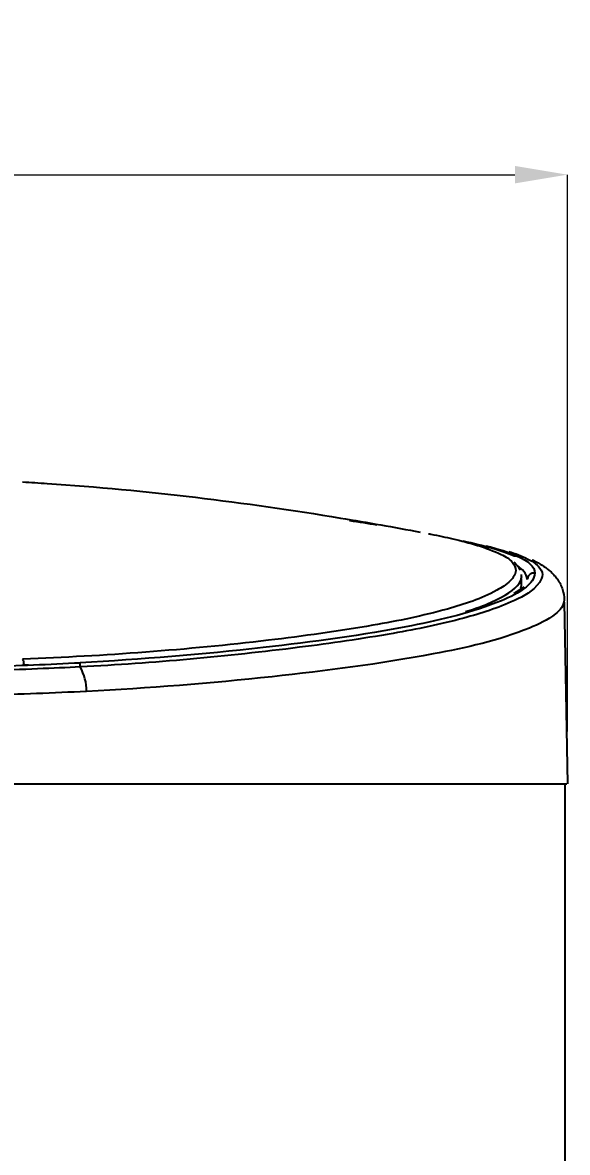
# Model space of a CAD drawing. Extents: x 1007 to 1797, y 752 to 1331.
# Drawn here: x 1203.3 to 1244.8, y 1013.4 to 1099.4 of the extents above; entities that cross this region are included whole.
import ezdxf

# ---------------------------------------------------------------- set-up
doc = ezdxf.new("R2010")
doc.units = 0
doc.header["$LTSCALE"] = 0.5
doc.header["$MEASUREMENT"] = 0
doc.layers.get('0').update_dxf_attribs({"linetype": 'CONTINUOUS'})
doc.layers.get('DEFPOINTS').update_dxf_attribs({"linetype": 'CONTINUOUS'})
doc.layers.add('Make2D$_U+53EF_U+89C1_U+7EBF$_U+6B63_U+5207_U+7EBF', color=7, linetype='CONTINUOUS')
doc.styles.add('Daelim Dimension', font='NanumGothic.ttf')
doc.dimstyles.new('DEFAULT', dxfattribs={"dimscale": 2, "dimtxt": 2, "dimasz": 2, "dimexe": 0, "dimexo": 2, "dimgap": 1, "dimtad": 1, "dimdec": 1, "dimzin": 9, "dimdsep": 46, "dimtxsty": 'Daelim Dimension', "dimcen": 0.5, "dimclrd": 252, "dimclre": 252, "dimclrt": 3, "dimadec": 1, "dimazin": 0, "dimtfac": 1, "dimtdec": 1, "dimtix": 1, "dimtmove": 0, "dimatfit": 3, "dimfxl": 0, "dimtolj": 1, "dimtzin": 1, "dimlwd": 9, "dimlwe": 9, "dimarcsym": 0})

# ---------------------------------------------------------------- blocks, each defined once
blk = doc.blocks.new('*D1')
at = {"color": 5, "lineweight": 9, "ltscale": 0.5}
for p, q in [((1142.845, 1045.439), (1142.845, 1087.857)), ((1146.845, 1087.857), (1240.843, 1087.857)), ((1244.843, 1045.438), (1244.843, 1087.857))]:
    blk.add_line(p, q, dxfattribs=at)
at = {"color": 5, "ltscale": 0.5}
for points in [[(1146.845, 1088.524), (1146.845, 1087.19), (1142.845, 1087.857)], [(1240.843, 1088.524), (1240.843, 1087.19), (1244.843, 1087.857)]]:
    blk.add_solid(points, dxfattribs=at)
at = {"layer": 'DEFPOINTS', "color": 0, "ltscale": 0.5}
for p in [(1244.843, 1087.857), (1142.845, 1041.439), (1244.843, 1041.438)]:
    blk.add_point(p, dxfattribs=at)
at = {"color": 7, "ltscale": 0.5, "insert": (1193.844, 1094.194), "char_height": 8, "attachment_point": 5, "style": 'Daelim Dimension'}
blk.add_mtext('\\A1;102', dxfattribs=at)

msp = doc.modelspace()

# ---------------------------------------------------------------- linework, layer by layer
at = {"layer": 'Make2D$_U+53EF_U+89C1_U+7EBF$_U+6B63_U+5207_U+7EBF', "lineweight": 25}
for p, q in [((1241.334, 1057.209), (1241.334, 1057.191)), ((1241.33, 1057.052), (1241.315, 1056.48)), ((1244.601, 1055.298), (1244.843, 1041.438)), ((1142.845, 1041.439), (1244.598, 1041.439)), ((1244.644, 1041.437), (1244.644, 849.937))]:
    msp.add_line(p, q, dxfattribs=at)
for points in [[(1203.332, 1064.445), (1203.957, 1064.412), (1204.579, 1064.375), (1205.199, 1064.335)], [(1205.199, 1064.335), (1208.978, 1064.084), (1212.749, 1063.731), (1216.509, 1063.277)], [(1216.509, 1063.277), (1220.204, 1062.83), (1223.889, 1062.303), (1227.561, 1061.696)], [(1227.561, 1061.696), (1229.624, 1061.355), (1231.635, 1060.998), (1233.621, 1060.628)], [(1228.25, 1061.504), (1228.968, 1061.398), (1229.66, 1061.293), (1230.328, 1061.188)], [(1234.271, 1060.503), (1234.325, 1060.492), (1234.379, 1060.482), (1234.432, 1060.471)], [(1234.432, 1060.471), (1235.031, 1060.353), (1235.589, 1060.234), (1236.109, 1060.113)], [(1236.878, 1059.953), (1237.698, 1059.777), (1238.425, 1059.599), (1239.061, 1059.414)], [(1239.061, 1059.414), (1239.742, 1059.217), (1240.319, 1059.013), (1240.78, 1058.807)], [(1240.38, 1059.149), (1240.869, 1059.001), (1241.361, 1058.801), (1241.82, 1058.573)], [(1240.78, 1058.807), (1240.848, 1058.825), (1240.915, 1058.827), (1240.975, 1058.818)], [(1240.769, 1058.34), (1240.856, 1058.265), (1240.933, 1058.187), (1240.999, 1058.106)], [(1240.999, 1058.106), (1241.005, 1058.099), (1241.011, 1058.092), (1241.017, 1058.084)], [(1241.783, 1057.021), (1241.718, 1057.47), (1241.425, 1057.852), (1241.009, 1058.032)], [(1241.017, 1058.084), (1241.106, 1057.973), (1241.179, 1057.852), (1241.232, 1057.724)], [(1243.053, 1058.01), (1243.237, 1057.887), (1243.419, 1057.748), (1243.593, 1057.587)], [(1241.158, 1056.712), (1241.268, 1056.876), (1241.327, 1057.035), (1241.335, 1057.19)], [(1241.322, 1057.39), (1241.33, 1057.33), (1241.333, 1057.27), (1241.331, 1057.209)], [(1242.365, 1057.498), (1242.338, 1057.044), (1242.032, 1056.714), (1241.694, 1056.438)], [(1241.79, 1057.088), (1241.786, 1057.066), (1241.784, 1057.044), (1241.783, 1057.021)], [(1242.365, 1057.498), (1242.093, 1057.543), (1241.836, 1057.36), (1241.79, 1057.088)], [(1243.593, 1057.587), (1243.687, 1057.5), (1243.779, 1057.406), (1243.868, 1057.304)], [(1243.868, 1057.304), (1243.942, 1057.218), (1244.014, 1057.126), (1244.082, 1057.028)], [(1240.782, 1055.96), (1241.086, 1056.134), (1241.339, 1056.307), (1241.542, 1056.478)], [(1241.284, 1056.279), (1241.303, 1056.347), (1241.314, 1056.414), (1241.315, 1056.48)], [(1244.082, 1057.028), (1244.249, 1056.788), (1244.379, 1056.526), (1244.468, 1056.248)], [(1244.468, 1056.248), (1244.549, 1055.993), (1244.593, 1055.727), (1244.598, 1055.457)], [(1240.905, 1055.962), (1240.861, 1055.965), (1240.815, 1055.963), (1240.768, 1055.952)], [(1244.598, 1055.456), (1244.577, 1055.001), (1244.267, 1054.669), (1243.925, 1054.392)], [(1200.544, 1050.384), (1202.97, 1050.454), (1205.373, 1050.553), (1207.719, 1050.674)], [(1203.332, 1050.95), (1203.352, 1050.919), (1203.374, 1050.853), (1203.39, 1050.763)], [(1203.39, 1050.763), (1203.405, 1050.677), (1203.415, 1050.57), (1203.418, 1050.473)], [(1203.417, 1050.506), (1203.539, 1050.511), (1203.661, 1050.516), (1203.783, 1050.52)], [(1207.719, 1050.35), (1207.719, 1050.458), (1207.719, 1050.567), (1207.719, 1050.674)], [(1208.196, 1048.486), (1208.21, 1049.139), (1208.045, 1049.784), (1207.719, 1050.35)], [(1208.196, 1048.486), (1205.693, 1048.363), (1203.132, 1048.264), (1200.543, 1048.196)]]:
    msp.add_open_spline(points, degree=3, dxfattribs=at)
for points, knots in [([(1236.108, 1060.112), (1237.376, 1059.814), (1238.628, 1059.481), (1239.808, 1058.914), (1240.131, 1058.758), (1240.449, 1058.585), (1240.67, 1058.302)], [0, 0, 0, 0, 1, 1, 1, 2, 2, 2, 2]), ([(1238.638, 1059.59), (1239.596, 1059.341), (1240.379, 1059.083), (1240.975, 1058.818), (1241.901, 1058.405), (1242.365, 1057.982), (1242.365, 1057.498)], [0, 0, 0, 0, 1, 1, 1, 2, 2, 2, 2]), ([(1241.82, 1058.573), (1242.116, 1058.426), (1242.398, 1058.268), (1242.632, 1058.014), (1242.794, 1057.836), (1242.933, 1057.612), (1242.942, 1057.392), (1242.95, 1057.179), (1242.837, 1056.97), (1242.705, 1056.783), (1242.237, 1056.121), (1241.526, 1055.736), (1240.799, 1055.404), (1239.555, 1054.837), (1238.261, 1054.425), (1236.95, 1054.073), (1235.178, 1053.597), (1233.375, 1053.228), (1231.565, 1052.907), (1229.199, 1052.487), (1226.822, 1052.148), (1224.44, 1051.846), (1218.888, 1051.142), (1213.307, 1050.64), (1207.719, 1050.35)], [1, 1, 1, 1, 2, 2, 2, 3, 3, 3, 4, 4, 4, 5, 5, 5, 6, 6, 6, 7, 7, 7, 8, 8, 8, 9, 9, 9, 9]), ([(1240.67, 1058.302), (1240.811, 1058.121), (1240.913, 1057.896), (1240.906, 1057.681), (1240.898, 1057.404), (1240.712, 1057.144), (1240.5, 1056.928)], [2, 2, 2, 2, 3, 3, 3, 4, 4, 4, 4]), ([(1242.139, 1058.515), (1242.251, 1058.463), (1242.361, 1058.41), (1242.467, 1058.354), (1242.667, 1058.25), (1242.864, 1058.136), (1243.053, 1058.01)], [0, 0, 0, 0, 1, 1, 1, 2, 2, 2, 2]), ([(1240.5, 1056.928), (1240.192, 1056.613), (1239.831, 1056.39), (1239.46, 1056.188), (1238.284, 1055.551), (1236.998, 1055.124), (1235.699, 1054.763), (1233.827, 1054.243), (1231.931, 1053.857), (1230.024, 1053.523), (1227.382, 1053.061), (1224.721, 1052.697), (1222.055, 1052.382), (1215.836, 1051.647), (1209.592, 1051.177), (1203.334, 1050.95)], [4, 4, 4, 4, 5, 5, 5, 6, 6, 6, 7, 7, 7, 8, 8, 8, 9, 9, 9, 9]), ([(1241.694, 1056.438), (1241.131, 1055.979), (1240.478, 1055.671), (1239.813, 1055.396), (1237.616, 1054.488), (1235.297, 1053.948), (1232.965, 1053.493), (1229.221, 1052.764), (1225.446, 1052.254), (1221.659, 1051.829), (1217.025, 1051.308), (1212.375, 1050.914), (1207.719, 1050.674)], [1, 1, 1, 1, 2, 2, 2, 3, 3, 3, 4, 4, 4, 5, 5, 5, 5]), ([(1237.079, 1054.563), (1237.823, 1054.796), (1238.474, 1055.035), (1239.024, 1055.275), (1240.125, 1055.756), (1240.849, 1056.249), (1241.158, 1056.712)], [0, 0, 0, 0, 1, 1, 1, 2, 2, 2, 2]), ([(1243.925, 1054.392), (1243.336, 1053.913), (1242.653, 1053.597), (1241.959, 1053.316), (1239.6, 1052.361), (1237.107, 1051.808), (1234.604, 1051.34), (1230.538, 1050.58), (1226.444, 1050.046), (1222.337, 1049.605), (1217.636, 1049.101), (1212.917, 1048.718), (1208.196, 1048.486)], [1, 1, 1, 1, 2, 2, 2, 3, 3, 3, 4, 4, 4, 5, 5, 5, 5]), ([(1207.719, 1050.35), (1206.693, 1050.3), (1205.647, 1050.25), (1204.472, 1050.202), (1203.296, 1050.155), (1201.998, 1050.108), (1200.544, 1050.067)], [0, 0, 0, 0, 1, 1, 1, 2, 2, 2, 2]), ([(1164.458, 1041.437), (1192.246, 1041.437), (1215.935, 1041.437), (1235.525, 1041.437), (1241.361, 1041.437), (1244.456, 1041.437), (1244.811, 1041.437)], [0, 0, 0, 0, 1, 1, 1, 2, 2, 2, 2])]:
    msp.add_open_spline(points, degree=3, knots=knots, dxfattribs=at)

# ---------------------------------------------------------------- dimensions: what is measured, and where the dimension line sits
at = {"color": 5, "ltscale": 0.5}
dim = msp.add_linear_dim(base=(1244.843, 1087.857), p1=(1142.845, 1041.439), p2=(1244.843, 1041.438), dimstyle='DEFAULT', override={"dimtxt": 4, "dimdec": 0, "dimclrd": 5, "dimclre": 5, "dimclrt": 7}, dxfattribs=at)
dim.commit()
dim.dimension.update_dxf_attribs({"geometry": '*D1', "text_midpoint": (1193.844, 1094.194)})

doc.saveas('drawing.dxf')
